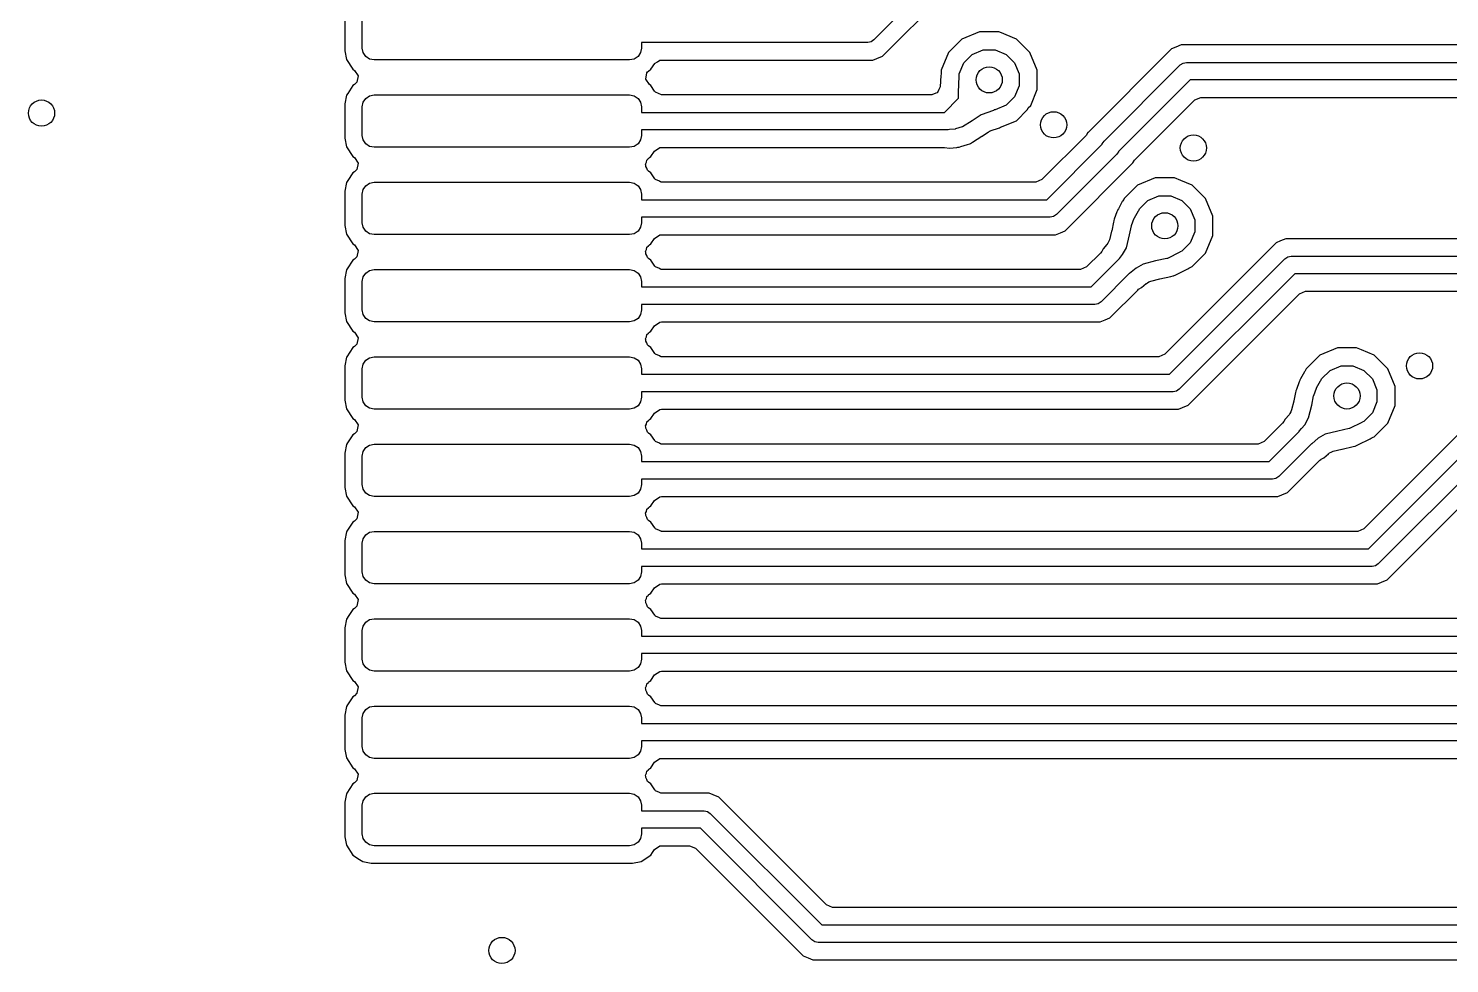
# Model space of a CAD drawing. Extents: x 114.9 to 199.6, y -137.1 to -76.7.
# Drawn here: x 184.69 to 192.83, y -119.5 to -114.15 of the extents above; entities that cross this region are included whole.
import ezdxf

# ---------------------------------------------------------------- set-up
doc = ezdxf.new("R2010")
doc.units = 0
doc.layers.add('BLACK', color=7, linetype='CONTINUOUS')

msp = doc.modelspace()

# ---------------------------------------------------------------- linework, layer by layer
at = {"layer": 'BLACK', "linetype": 'CONTINUOUS'}
for p, q in [((189.94071, -113.8), (189.529355, -114.211355)), ((189.579252, -114.303588), (189.967988, -113.914852)), ((186.4975, -114.07757), (186.4975, -114.27443)), ((186.598, -114.257818), (186.598, -114.094182)), ((189.494, -114.226), (188.198, -114.226)), ((188.198, -114.226), (188.198, -114.257818)), ((189.513134, -114.222194), (189.494, -114.226)), ((189.529355, -114.211355), (189.513134, -114.222194)), ((190.03394, -114.206444), (189.956444, -114.28394)), ((190.135198, -114.1645), (190.03394, -114.206444)), ((190.1352, -114.1645), (190.135198, -114.1645)), ((190.2448, -114.1645), (190.1352, -114.1645)), ((190.244801, -114.1645), (190.2448, -114.1645)), ((190.251297, -114.167191), (190.244801, -114.1645)), ((190.346058, -114.206443), (190.251297, -114.167191)), ((190.346059, -114.206444), (190.346058, -114.206443)), ((190.346061, -114.206445), (190.346059, -114.206444)), ((190.423555, -114.283939), (190.346061, -114.206445)), ((191.290062, -114.2395), (191.258432, -114.252603)), ((195.208525, -114.2395), (191.290062, -114.2395)), ((186.4975, -114.27443), (186.507287, -114.323635)), ((186.507287, -114.323635), (186.544568, -114.379431)), ((186.60319, -114.28391), (186.598, -114.257818)), ((186.61797, -114.30603), (186.60319, -114.28391)), ((186.64009, -114.32081), (186.61797, -114.30603)), ((186.666182, -114.326), (186.64009, -114.32081)), ((188.15591, -114.32081), (188.129818, -114.326)), ((188.17803, -114.30603), (188.15591, -114.32081)), ((188.19281, -114.28391), (188.17803, -114.30603)), ((188.198, -114.257818), (188.19281, -114.28391)), ((189.523936, -114.3265), (189.546848, -114.317009)), ((189.546848, -114.317009), (189.579252, -114.303588)), ((189.956444, -114.28394), (189.9145, -114.385198)), ((190.044493, -114.342775), (190.092775, -114.294493)), ((190.092775, -114.294493), (190.155859, -114.268363)), ((190.155859, -114.268363), (190.224141, -114.268363)), ((190.224141, -114.268363), (190.287225, -114.294493)), ((190.287225, -114.294493), (190.335507, -114.342775)), ((190.423555, -114.28394), (190.423555, -114.283939)), ((190.423557, -114.283942), (190.423555, -114.28394)), ((190.4655, -114.3852), (190.423557, -114.283942)), ((191.234744, -114.262415), (190.756592, -114.740566)), ((191.234746, -114.262414), (191.234744, -114.262415)), ((191.258432, -114.252603), (191.234746, -114.262414)), ((186.544568, -114.379431), (186.553289, -114.385258)), ((186.553289, -114.385258), (186.574125, -114.416441)), ((188.129818, -114.326), (186.666182, -114.326)), ((188.221875, -114.435561), (188.22919, -114.398778)), ((188.22919, -114.398778), (188.232646, -114.394209)), ((188.232646, -114.394209), (188.237057, -114.389035)), ((188.237057, -114.389035), (188.251431, -114.379431)), ((188.251431, -114.379431), (188.27384, -114.345893)), ((188.27384, -114.345893), (188.275703, -114.343709)), ((188.275703, -114.343709), (188.290042, -114.336387)), ((188.290042, -114.336387), (188.303431, -114.327441)), ((188.303431, -114.327441), (188.308549, -114.326937)), ((188.308549, -114.326937), (188.309104, -114.326654)), ((188.309104, -114.326654), (188.309645, -114.326829)), ((188.309645, -114.326829), (188.31299, -114.3265)), ((188.31299, -114.3265), (189.523934, -114.3265)), ((189.523934, -114.3265), (189.523936, -114.3265)), ((189.91441, -114.40372), (189.914148, -114.408037)), ((189.9145, -114.400755), (189.91441, -114.40372)), ((189.9145, -114.385198), (189.9145, -114.400755)), ((190.018363, -114.405859), (190.044493, -114.342775)), ((190.018363, -114.418332), (190.018363, -114.405859)), ((190.335507, -114.342775), (190.361637, -114.405859)), ((190.361637, -114.405859), (190.361637, -114.474141)), ((190.4655, -114.4948), (190.4655, -114.3852)), ((190.848826, -114.790464), (191.284645, -114.354645)), ((191.284645, -114.354645), (191.300866, -114.343806)), ((191.300866, -114.343806), (191.32, -114.34)), ((191.32, -114.34), (195.242349, -114.34)), ((186.544568, -114.472568), (186.514454, -114.517639)), ((186.553289, -114.466742), (186.544568, -114.472568)), ((186.566808, -114.453223), (186.553289, -114.466742)), ((186.574125, -114.416441), (186.566808, -114.453223)), ((188.24271, -114.466741), (188.221875, -114.435561)), ((188.25143, -114.472568), (188.24271, -114.466741)), ((188.251431, -114.472569), (188.25143, -114.472568)), ((188.272248, -114.503723), (188.251431, -114.472569)), ((189.909818, -114.479465), (189.901817, -114.495889)), ((189.909847, -114.478971), (189.909818, -114.479465)), ((189.9124, -114.415293), (189.909847, -114.478971)), ((189.914148, -114.408037), (189.9124, -114.415293)), ((190.014099, -114.512238), (190.017815, -114.419518)), ((190.017815, -114.419518), (190.018363, -114.418332)), ((190.361637, -114.474141), (190.335507, -114.537225)), ((191.34071, -114.44), (190.930555, -114.850154)), ((195.242497, -114.44), (191.34071, -114.44)), ((186.507287, -114.528365), (186.4975, -114.577567)), ((186.514454, -114.517639), (186.507287, -114.528365)), ((186.598, -114.594182), (186.60319, -114.56809)), ((186.60319, -114.56809), (186.61797, -114.54597)), ((186.61797, -114.54597), (186.64009, -114.53119)), ((186.64009, -114.53119), (186.666182, -114.526)), ((186.666182, -114.526), (188.129818, -114.526)), ((188.129818, -114.526), (188.15591, -114.53119)), ((188.15591, -114.53119), (188.17803, -114.54597)), ((188.17803, -114.54597), (188.19281, -114.56809)), ((188.19281, -114.56809), (188.198, -114.594182)), ((188.278342, -114.511148), (188.272248, -114.503723)), ((188.31299, -114.5255), (188.278342, -114.511148)), ((189.860908, -114.5255), (188.31299, -114.5255)), ((189.885097, -114.516043), (189.860908, -114.5255)), ((189.893396, -114.513181), (189.885097, -114.516043)), ((189.893625, -114.512709), (189.893396, -114.513181)), ((189.894141, -114.512508), (189.893625, -114.512709)), ((189.901817, -114.495889), (189.894141, -114.512508)), ((189.93329, -114.626), (190.014717, -114.544572)), ((190.014093, -114.512875), (190.014099, -114.512238)), ((190.014717, -114.544572), (190.014093, -114.512875)), ((190.335507, -114.537225), (190.287225, -114.585507)), ((190.427699, -114.586057), (190.4655, -114.4948)), ((191.022977, -114.899861), (191.367987, -114.554852)), ((191.367987, -114.554852), (191.402635, -114.5405)), ((191.402635, -114.5405), (195.209557, -114.5405)), ((186.4975, -114.577567), (186.4975, -114.577568)), ((186.4975, -114.577568), (186.4975, -114.57757)), ((186.4975, -114.57757), (186.4975, -114.77443)), ((186.598, -114.757818), (186.598, -114.594182)), ((188.198, -114.594182), (188.198, -114.626)), ((188.198, -114.626), (189.93329, -114.626)), ((190.143524, -114.639184), (190.091738, -114.673896)), ((190.143529, -114.639181), (190.143524, -114.639184)), ((190.214505, -114.614929), (190.143529, -114.639181)), ((190.218812, -114.611637), (190.214505, -114.614929)), ((190.224141, -114.611637), (190.218812, -114.611637)), ((190.287225, -114.585507), (190.224141, -114.611637)), ((190.346061, -114.673555), (190.409531, -114.610084)), ((190.409531, -114.610084), (190.413674, -114.600083)), ((190.413674, -114.600083), (190.427699, -114.586057)), ((189.954, -114.726), (188.198, -114.726)), ((188.198, -114.726), (188.198, -114.757818)), ((189.963386, -114.724132), (189.954, -114.726)), ((189.994929, -114.721489), (189.963386, -114.724132)), ((189.997361, -114.721022), (189.994929, -114.721489)), ((190.035023, -114.70955), (189.997361, -114.721022)), ((190.037904, -114.708223), (190.035023, -114.70955)), ((190.091514, -114.674042), (190.037904, -114.708223)), ((190.091738, -114.673896), (190.091514, -114.674042)), ((190.196288, -114.732641), (190.248617, -114.714762)), ((190.248617, -114.714762), (190.255622, -114.711016)), ((190.255622, -114.711016), (190.346058, -114.673557)), ((190.346058, -114.673557), (190.346059, -114.673555)), ((190.346059, -114.673555), (190.346061, -114.673555)), ((186.4975, -114.77443), (186.507287, -114.823635)), ((186.60319, -114.78391), (186.598, -114.757818)), ((186.61797, -114.80603), (186.60319, -114.78391)), ((186.64009, -114.82081), (186.61797, -114.80603)), ((188.17803, -114.80603), (188.15591, -114.82081)), ((188.19281, -114.78391), (188.17803, -114.80603)), ((188.198, -114.757818), (188.19281, -114.78391)), ((190.028102, -114.821944), (190.065764, -114.810472)), ((190.065764, -114.810472), (190.07916, -114.805374)), ((190.07916, -114.805374), (190.082041, -114.804047)), ((190.082041, -114.804047), (190.094622, -114.79718)), ((190.094622, -114.79718), (190.148232, -114.762999)), ((190.148232, -114.762999), (190.149121, -114.762426)), ((190.149121, -114.762426), (190.149345, -114.76228)), ((190.149345, -114.76228), (190.150479, -114.76153)), ((190.150479, -114.76153), (190.185413, -114.738113)), ((190.185413, -114.738113), (190.195808, -114.732818)), ((190.195808, -114.732818), (190.196288, -114.732641)), ((190.74538, -114.757888), (190.492121, -115.011148)), ((190.519399, -115.126), (190.837806, -114.807591)), ((190.756, -114.741997), (190.74538, -114.757888)), ((190.756592, -114.740566), (190.756, -114.741997)), ((190.837806, -114.807591), (190.837987, -114.806685)), ((190.837987, -114.806685), (190.848826, -114.790464)), ((186.507287, -114.823635), (186.544568, -114.879431)), ((186.544568, -114.879431), (186.553289, -114.885258)), ((186.553289, -114.885258), (186.574125, -114.916441)), ((186.666182, -114.826), (186.64009, -114.82081)), ((188.129818, -114.826), (186.666182, -114.826)), ((188.15591, -114.82081), (188.129818, -114.826)), ((188.22919, -114.898778), (188.23698, -114.890987)), ((188.23698, -114.890987), (188.238142, -114.888713)), ((188.238142, -114.888713), (188.239788, -114.888179)), ((188.239788, -114.888179), (188.242709, -114.885258)), ((188.242709, -114.885258), (188.251431, -114.879431)), ((188.251431, -114.879431), (188.272248, -114.848277)), ((188.272248, -114.848277), (188.303431, -114.827441)), ((188.303431, -114.827441), (188.31299, -114.8265)), ((188.31299, -114.8265), (189.928325, -114.8265)), ((189.928325, -114.8265), (189.933837, -114.826811)), ((189.933837, -114.826811), (189.962604, -114.830067)), ((189.962604, -114.830067), (189.962605, -114.830068)), ((189.962605, -114.830068), (189.962605, -114.830067)), ((189.962605, -114.830067), (189.962606, -114.830068)), ((189.962606, -114.830068), (190.003741, -114.82662)), ((190.003741, -114.82662), (190.010473, -114.825694)), ((190.010473, -114.825694), (190.014804, -114.825099)), ((190.014804, -114.825099), (190.014808, -114.825098)), ((190.014808, -114.825098), (190.014824, -114.825096)), ((190.014824, -114.825096), (190.017256, -114.824629)), ((190.017256, -114.824629), (190.028102, -114.821944)), ((190.919536, -114.867284), (190.575464, -115.211355)), ((190.930375, -114.851063), (190.919536, -114.867284)), ((190.930555, -114.850154), (190.930375, -114.851062)), ((190.930375, -114.851062), (190.930375, -114.851063)), ((186.544568, -114.972568), (186.515813, -115.015605)), ((186.553289, -114.966742), (186.544568, -114.972568)), ((186.566808, -114.953223), (186.553289, -114.966742)), ((186.574125, -114.916441), (186.566808, -114.953223)), ((188.221087, -114.922114), (188.226757, -114.911008)), ((188.223232, -114.928735), (188.221087, -114.922114)), ((188.221875, -114.935561), (188.223232, -114.928735)), ((188.228802, -114.945928), (188.221875, -114.935561)), ((188.226757, -114.911008), (188.22919, -114.898778)), ((188.232646, -114.957791), (188.228802, -114.945928)), ((188.237057, -114.962964), (188.232646, -114.957791)), ((188.251431, -114.972569), (188.237057, -114.962964)), ((188.27384, -115.006106), (188.251431, -114.972569)), ((190.625361, -115.303588), (191.011768, -114.91718)), ((191.011768, -114.91718), (191.012355, -114.915762)), ((191.012355, -114.915762), (191.022977, -114.899861)), ((186.507287, -115.028365), (186.4975, -115.077567)), ((186.515813, -115.015605), (186.507287, -115.028365)), ((186.60319, -115.06809), (186.61797, -115.04597)), ((186.61797, -115.04597), (186.64009, -115.03119)), ((186.64009, -115.03119), (186.666182, -115.026)), ((186.666182, -115.026), (188.129818, -115.026)), ((188.129818, -115.026), (188.15591, -115.03119)), ((188.15591, -115.03119), (188.17803, -115.04597)), ((188.17803, -115.04597), (188.19281, -115.06809)), ((188.275703, -115.008291), (188.27384, -115.006106)), ((188.278342, -115.011148), (188.275703, -115.008291)), ((188.300663, -115.020394), (188.278342, -115.011148)), ((188.309104, -115.025346), (188.300663, -115.020394)), ((188.311075, -115.024707), (188.309104, -115.025346)), ((188.31299, -115.0255), (188.311075, -115.024707)), ((190.457473, -115.0255), (188.31299, -115.0255)), ((190.492121, -115.011148), (190.457473, -115.0255)), ((191.040113, -115.041952), (190.962617, -115.119449)), ((191.040114, -115.041952), (191.040113, -115.041952)), ((191.141372, -115.000008), (191.040114, -115.041952)), ((191.141374, -115.000008), (191.141372, -115.000008)), ((191.250974, -115.000008), (191.141374, -115.000008)), ((191.250975, -115.000008), (191.250974, -115.000008)), ((191.288628, -115.015605), (191.250975, -115.000008)), ((191.352232, -115.041951), (191.288628, -115.015605)), ((191.352233, -115.041952), (191.352232, -115.041951)), ((191.352235, -115.041953), (191.352233, -115.041952)), ((191.429729, -115.119447), (191.352235, -115.041953)), ((186.4975, -115.077567), (186.4975, -115.077569)), ((186.4975, -115.077569), (186.4975, -115.07757)), ((186.4975, -115.07757), (186.4975, -115.27443)), ((186.598, -115.094182), (186.60319, -115.06809)), ((186.598, -115.257818), (186.598, -115.094182)), ((188.19281, -115.06809), (188.198, -115.094182)), ((188.198, -115.094182), (188.198, -115.126)), ((188.198, -115.126), (190.519399, -115.126)), ((190.952645, -115.137307), (190.929903, -115.177565)), ((190.95403, -115.135336), (190.952645, -115.137307)), ((190.960612, -115.124288), (190.95388, -115.135231)), ((190.95388, -115.135231), (190.95403, -115.135336)), ((190.962616, -115.11945), (190.960612, -115.124288)), ((190.962617, -115.119449), (190.962616, -115.11945)), ((191.050667, -115.178283), (191.098949, -115.130001)), ((191.098949, -115.130001), (191.162033, -115.103871)), ((191.162033, -115.103871), (191.230315, -115.103871)), ((191.230315, -115.103871), (191.293399, -115.130001)), ((191.293399, -115.130001), (191.341681, -115.178283)), ((191.429729, -115.119448), (191.429729, -115.119447)), ((191.429731, -115.11945), (191.429729, -115.119448)), ((191.471674, -115.220708), (191.429731, -115.11945)), ((190.575464, -115.211355), (190.559243, -115.222194)), ((190.921787, -115.1952), (190.90627, -115.237923)), ((190.925142, -115.187041), (190.921787, -115.1952)), ((190.925949, -115.18529), (190.925142, -115.187041)), ((190.929903, -115.177565), (190.925949, -115.18529)), ((191.021761, -115.229454), (191.0445, -115.1892)), ((191.0445, -115.1892), (191.046933, -115.187296)), ((191.046933, -115.187296), (191.050667, -115.178283)), ((191.341681, -115.178283), (191.367811, -115.241367)), ((186.4975, -115.27443), (186.507287, -115.323635)), ((186.60319, -115.28391), (186.598, -115.257818)), ((186.61797, -115.30603), (186.60319, -115.28391)), ((188.19281, -115.28391), (188.17803, -115.30603)), ((188.198, -115.257818), (188.19281, -115.28391)), ((190.540109, -115.226), (188.198, -115.226)), ((188.198, -115.226), (188.198, -115.257818)), ((190.559243, -115.222194), (190.540109, -115.226)), ((190.901481, -115.255085), (190.891769, -115.304024)), ((190.903339, -115.247288), (190.901481, -115.255085)), ((190.903806, -115.245613), (190.903339, -115.247288)), ((190.90627, -115.237923), (190.903806, -115.245613)), ((190.994515, -115.328271), (191.004961, -115.275631)), ((191.004961, -115.275631), (191.005433, -115.273938)), ((191.005433, -115.273938), (191.020952, -115.231209)), ((191.020952, -115.231209), (191.021761, -115.229454)), ((191.367811, -115.241367), (191.367811, -115.309649)), ((191.471674, -115.330308), (191.471674, -115.220708)), ((186.507287, -115.323635), (186.544568, -115.379431)), ((186.544568, -115.379431), (186.553289, -115.385258)), ((186.64009, -115.32081), (186.61797, -115.30603)), ((186.666182, -115.326), (186.64009, -115.32081)), ((188.129818, -115.326), (186.666182, -115.326)), ((188.15591, -115.32081), (188.129818, -115.326)), ((188.17803, -115.30603), (188.15591, -115.32081)), ((188.242709, -115.385258), (188.251431, -115.379431)), ((188.251431, -115.379431), (188.272248, -115.348277)), ((188.272248, -115.348277), (188.303431, -115.327441)), ((188.303431, -115.327441), (188.31299, -115.3265)), ((188.31299, -115.3265), (190.570043, -115.3265)), ((190.570043, -115.3265), (190.570045, -115.3265)), ((190.570045, -115.3265), (190.597564, -115.315101)), ((190.597564, -115.315101), (190.625361, -115.303588)), ((190.869584, -115.375514), (190.864121, -115.383315)), ((190.874192, -115.367345), (190.869584, -115.375514)), ((190.879052, -115.355151), (190.874192, -115.367345)), ((190.891244, -115.306365), (190.879052, -115.355151)), ((190.891769, -115.304024), (190.891244, -115.306365)), ((190.976343, -115.400993), (190.994515, -115.328271)), ((191.834746, -115.372414), (191.196012, -116.011148)), ((191.341681, -115.372733), (191.293399, -115.421015)), ((191.367811, -115.309649), (191.341681, -115.372733)), ((191.429731, -115.431566), (191.471674, -115.330308)), ((191.858432, -115.362603), (191.834746, -115.372414)), ((191.890062, -115.3495), (191.858432, -115.362603)), ((195.778525, -115.3495), (191.890062, -115.3495)), ((186.553289, -115.385258), (186.574125, -115.416441)), ((186.566808, -115.453223), (186.553289, -115.466742)), ((186.574125, -115.416441), (186.566808, -115.453223)), ((188.221087, -115.422114), (188.226757, -115.411008)), ((188.223232, -115.428735), (188.221087, -115.422114)), ((188.221875, -115.435561), (188.223232, -115.428735)), ((188.228802, -115.445928), (188.221875, -115.435561)), ((188.226757, -115.411008), (188.22919, -115.398778)), ((188.232646, -115.457791), (188.228802, -115.445928)), ((188.22919, -115.398778), (188.23698, -115.390987)), ((188.237057, -115.462964), (188.232646, -115.457791)), ((188.23698, -115.390987), (188.238142, -115.388713)), ((188.251431, -115.472569), (188.237057, -115.462964)), ((188.238142, -115.388713), (188.239788, -115.388179)), ((188.239788, -115.388179), (188.242709, -115.385258)), ((190.827082, -115.431758), (190.747693, -115.511148)), ((190.83468, -115.421936), (190.827082, -115.431758)), ((190.842632, -115.408403), (190.83468, -115.421936)), ((190.842633, -115.408401), (190.842632, -115.408403)), ((190.864121, -115.383315), (190.842633, -115.408401)), ((190.922755, -115.477037), (190.935629, -115.462007)), ((190.935629, -115.462007), (190.954062, -115.440489)), ((190.954062, -115.440489), (190.976343, -115.400993)), ((191.208521, -115.462969), (191.143435, -115.47716)), ((191.211253, -115.462007), (191.208521, -115.462969)), ((191.281584, -115.42691), (191.211253, -115.462007)), ((191.282806, -115.426205), (191.281584, -115.42691)), ((191.283559, -115.42509), (191.282806, -115.426205)), ((191.293399, -115.421015), (191.283559, -115.42509)), ((191.352232, -115.509065), (191.429731, -115.431566)), ((191.884644, -115.464645), (191.900865, -115.453806)), ((191.900865, -115.453806), (191.900866, -115.453806)), ((191.900866, -115.453806), (191.92, -115.45)), ((191.92, -115.45), (195.812349, -115.45)), ((186.507287, -115.528365), (186.4975, -115.577567)), ((186.511999, -115.521313), (186.507287, -115.528365)), ((186.544568, -115.472568), (186.511999, -115.521313)), ((186.553289, -115.466742), (186.544568, -115.472568)), ((186.60319, -115.56809), (186.61797, -115.54597)), ((186.61797, -115.54597), (186.64009, -115.53119)), ((186.64009, -115.53119), (186.666182, -115.526)), ((186.666182, -115.526), (188.129818, -115.526)), ((188.129818, -115.526), (188.15591, -115.53119)), ((188.15591, -115.53119), (188.17803, -115.54597)), ((188.17803, -115.54597), (188.19281, -115.56809)), ((188.27384, -115.506106), (188.251431, -115.472569)), ((188.275703, -115.508291), (188.27384, -115.506106)), ((188.278342, -115.511148), (188.275703, -115.508291)), ((188.300663, -115.520394), (188.278342, -115.511148)), ((188.309104, -115.525346), (188.300663, -115.520394)), ((188.311075, -115.524707), (188.309104, -115.525346)), ((188.31299, -115.5255), (188.311075, -115.524707)), ((190.713047, -115.5255), (188.31299, -115.5255)), ((190.747693, -115.511148), (190.713047, -115.5255)), ((190.774972, -115.626), (190.922062, -115.478909)), ((190.922062, -115.478909), (190.922755, -115.477037)), ((191.031609, -115.517326), (190.994644, -115.548939)), ((191.071441, -115.495018), (191.031609, -115.517326)), ((191.071444, -115.495017), (191.071441, -115.495018)), ((191.143435, -115.47716), (191.071444, -115.495017)), ((191.22329, -116.126), (191.884644, -115.464645)), ((191.25836, -115.556406), (191.328691, -115.521309)), ((191.328691, -115.521309), (191.334305, -115.518293)), ((191.334305, -115.518293), (191.335527, -115.517588)), ((191.335527, -115.517588), (191.335536, -115.517579)), ((191.335536, -115.517579), (191.335619, -115.517519)), ((191.335619, -115.517519), (191.337011, -115.516731)), ((191.337011, -115.516731), (191.337938, -115.516197)), ((191.337938, -115.516197), (191.337942, -115.516204)), ((191.337942, -115.516204), (191.346008, -115.511642)), ((191.346008, -115.511642), (191.352232, -115.509065)), ((186.4975, -115.577567), (186.4975, -115.577568)), ((186.4975, -115.577568), (186.4975, -115.57757)), ((186.4975, -115.57757), (186.4975, -115.77443)), ((186.598, -115.594182), (186.60319, -115.56809)), ((186.598, -115.757818), (186.598, -115.594182)), ((188.19281, -115.56809), (188.198, -115.594182)), ((188.198, -115.594182), (188.198, -115.626)), ((188.198, -115.626), (190.774972, -115.626)), ((190.992877, -115.549514), (190.831037, -115.711355)), ((190.994644, -115.548939), (190.992877, -115.549514)), ((191.063213, -115.629117), (191.08978, -115.606395)), ((191.08978, -115.606395), (191.091015, -115.605469)), ((191.091015, -115.605469), (191.091591, -115.605321)), ((191.091591, -115.605321), (191.096477, -115.601913)), ((191.096477, -115.601913), (191.104861, -115.597218)), ((191.104861, -115.597218), (191.117, -115.592413)), ((191.117, -115.592413), (191.166792, -115.580062)), ((191.166792, -115.580062), (191.167973, -115.579787)), ((191.167973, -115.579787), (191.230996, -115.566047)), ((191.230996, -115.566047), (191.243561, -115.56248)), ((191.243561, -115.56248), (191.246293, -115.561518)), ((191.246293, -115.561518), (191.25836, -115.556406)), ((191.940711, -115.55), (191.279355, -116.211355)), ((195.812497, -115.55), (191.940711, -115.55)), ((190.880934, -115.803588), (191.040654, -115.643866)), ((191.040654, -115.643866), (191.045888, -115.639326)), ((191.045888, -115.639326), (191.048483, -115.637378)), ((191.048483, -115.637378), (191.063213, -115.629117)), ((191.329252, -116.303588), (191.967987, -115.664851)), ((191.967987, -115.664851), (192.002635, -115.6505)), ((192.002635, -115.6505), (195.779557, -115.6505)), ((186.4975, -115.77443), (186.507287, -115.823635)), ((186.60319, -115.78391), (186.598, -115.757818)), ((186.61797, -115.80603), (186.60319, -115.78391)), ((188.19281, -115.78391), (188.17803, -115.80603)), ((188.198, -115.757818), (188.19281, -115.78391)), ((190.795682, -115.726), (188.198, -115.726)), ((188.198, -115.726), (188.198, -115.757818)), ((190.814816, -115.722194), (190.795682, -115.726)), ((190.831037, -115.711355), (190.814816, -115.722194)), ((186.507287, -115.823635), (186.544568, -115.879431)), ((186.64009, -115.82081), (186.61797, -115.80603)), ((186.666182, -115.826), (186.64009, -115.82081)), ((188.129818, -115.826), (186.666182, -115.826)), ((188.15591, -115.82081), (188.129818, -115.826)), ((188.17803, -115.80603), (188.15591, -115.82081)), ((188.251431, -115.879431), (188.272248, -115.848277)), ((188.272248, -115.848277), (188.303431, -115.827441)), ((188.303431, -115.827441), (188.31299, -115.8265)), ((188.31299, -115.8265), (190.825616, -115.8265)), ((190.825616, -115.8265), (190.825618, -115.8265)), ((190.825618, -115.8265), (190.853989, -115.814748)), ((190.853989, -115.814748), (190.880934, -115.803588)), ((186.544568, -115.879431), (186.553289, -115.885258)), ((186.553289, -115.885258), (186.574125, -115.916441)), ((186.574125, -115.916441), (186.566808, -115.953223)), ((188.221087, -115.922114), (188.226757, -115.911008)), ((188.223232, -115.928735), (188.221087, -115.922114)), ((188.221875, -115.935561), (188.223232, -115.928735)), ((188.228802, -115.945928), (188.221875, -115.935561)), ((188.226757, -115.911008), (188.22919, -115.898778)), ((188.232646, -115.957791), (188.228802, -115.945928)), ((188.22919, -115.898778), (188.23698, -115.890987)), ((188.23698, -115.890987), (188.238142, -115.888713)), ((188.238142, -115.888713), (188.239788, -115.888179)), ((188.239788, -115.888179), (188.242709, -115.885258)), ((188.242709, -115.885258), (188.251431, -115.879431)), ((186.507287, -116.028365), (186.4975, -116.077567)), ((186.509304, -116.025346), (186.507287, -116.028365)), ((186.544568, -115.972568), (186.509304, -116.025346)), ((186.553289, -115.966742), (186.544568, -115.972568)), ((186.566808, -115.953223), (186.553289, -115.966742)), ((186.61797, -116.04597), (186.64009, -116.03119)), ((186.64009, -116.03119), (186.666182, -116.026)), ((186.666182, -116.026), (188.129818, -116.026)), ((188.129818, -116.026), (188.15591, -116.03119)), ((188.15591, -116.03119), (188.17803, -116.04597)), ((188.237057, -115.962964), (188.232646, -115.957791)), ((188.251431, -115.972569), (188.237057, -115.962964)), ((188.27384, -116.006106), (188.251431, -115.972569)), ((188.275703, -116.008291), (188.27384, -116.006106)), ((188.278342, -116.011148), (188.275703, -116.008291)), ((188.300663, -116.020394), (188.278342, -116.011148)), ((188.309104, -116.025346), (188.300663, -116.020394)), ((188.311075, -116.024707), (188.309104, -116.025346)), ((188.31299, -116.0255), (188.311075, -116.024707)), ((191.161364, -116.0255), (188.31299, -116.0255)), ((191.196012, -116.011148), (191.161364, -116.0255)), ((192.083939, -116.016444), (192.006443, -116.093941)), ((192.08394, -116.016444), (192.083939, -116.016444)), ((192.185198, -115.9745), (192.08394, -116.016444)), ((192.1852, -115.9745), (192.185198, -115.9745)), ((192.2948, -115.9745), (192.1852, -115.9745)), ((192.294801, -115.9745), (192.2948, -115.9745)), ((192.322732, -115.98607), (192.294801, -115.9745)), ((192.396058, -116.016443), (192.322732, -115.98607)), ((192.396059, -116.016444), (192.396058, -116.016443)), ((192.396061, -116.016445), (192.396059, -116.016444)), ((192.473555, -116.093939), (192.396061, -116.016445)), ((186.4975, -116.077567), (186.4975, -116.077569)), ((186.4975, -116.077569), (186.4975, -116.07757)), ((186.4975, -116.07757), (186.4975, -116.27443)), ((186.598, -116.094182), (186.60319, -116.06809)), ((186.598, -116.257818), (186.598, -116.094182)), ((186.60319, -116.06809), (186.61797, -116.04597)), ((188.17803, -116.04597), (188.19281, -116.06809)), ((188.19281, -116.06809), (188.198, -116.094182)), ((188.198, -116.094182), (188.198, -116.126)), ((191.996471, -116.111799), (191.973729, -116.152057)), ((191.997856, -116.109828), (191.996471, -116.111799)), ((192.004438, -116.09878), (191.997706, -116.109723)), ((191.997706, -116.109723), (191.997856, -116.109828)), ((192.006442, -116.093942), (192.004438, -116.09878)), ((192.006443, -116.093941), (192.006442, -116.093942)), ((192.094493, -116.152775), (192.142775, -116.104493)), ((192.142775, -116.104493), (192.205859, -116.078363)), ((192.205859, -116.078363), (192.274141, -116.078363)), ((192.274141, -116.078363), (192.337225, -116.104493)), ((192.337225, -116.104493), (192.385507, -116.152775)), ((192.473555, -116.09394), (192.473555, -116.093939)), ((192.473557, -116.093942), (192.473555, -116.09394)), ((192.5155, -116.1952), (192.473557, -116.093942)), ((188.198, -116.126), (191.22329, -116.126)), ((191.965613, -116.169692), (191.950096, -116.212415)), ((191.968968, -116.161533), (191.965613, -116.169692)), ((191.969775, -116.159782), (191.968968, -116.161533)), ((191.973729, -116.152057), (191.969775, -116.159782)), ((192.065587, -116.203946), (192.088326, -116.163692)), ((192.088326, -116.163692), (192.090759, -116.161788)), ((192.090759, -116.161788), (192.094493, -116.152775)), ((192.385507, -116.152775), (192.411637, -116.215859)), ((192.5155, -116.3048), (192.5155, -116.1952)), ((186.4975, -116.27443), (186.507287, -116.323635)), ((186.60319, -116.28391), (186.598, -116.257818)), ((188.198, -116.257818), (188.19281, -116.28391)), ((191.244, -116.226), (188.198, -116.226)), ((188.198, -116.226), (188.198, -116.257818)), ((191.263134, -116.222194), (191.244, -116.226)), ((191.279355, -116.211355), (191.263134, -116.222194)), ((191.935595, -116.278516), (191.93507, -116.280857)), ((191.945307, -116.229577), (191.935595, -116.278516)), ((191.947165, -116.22178), (191.945307, -116.229577)), ((191.947632, -116.220105), (191.947165, -116.22178)), ((191.950096, -116.212415), (191.947632, -116.220105)), ((192.038341, -116.302763), (192.048787, -116.250123)), ((192.048787, -116.250123), (192.049259, -116.24843)), ((192.049259, -116.24843), (192.064778, -116.205701)), ((192.064778, -116.205701), (192.065587, -116.203946)), ((192.411637, -116.215859), (192.411637, -116.284141)), ((186.507287, -116.323635), (186.544568, -116.379431)), ((186.61797, -116.30603), (186.60319, -116.28391)), ((186.64009, -116.32081), (186.61797, -116.30603)), ((186.666182, -116.326), (186.64009, -116.32081)), ((188.129818, -116.326), (186.666182, -116.326)), ((188.15591, -116.32081), (188.129818, -116.326)), ((188.17803, -116.30603), (188.15591, -116.32081)), ((188.19281, -116.28391), (188.17803, -116.30603)), ((188.251431, -116.379431), (188.272248, -116.348277)), ((188.272248, -116.348277), (188.303431, -116.327441)), ((188.303431, -116.327441), (188.31299, -116.3265)), ((188.31299, -116.3265), (191.273934, -116.3265)), ((191.273934, -116.3265), (191.273936, -116.3265)), ((191.273936, -116.3265), (191.298215, -116.316443)), ((191.298215, -116.316443), (191.329252, -116.303588)), ((191.907947, -116.357807), (191.886459, -116.382893)), ((191.91341, -116.350006), (191.907947, -116.357807)), ((191.918018, -116.341837), (191.91341, -116.350006)), ((191.922878, -116.329643), (191.918018, -116.341837)), ((191.93507, -116.280857), (191.922878, -116.329643)), ((192.020169, -116.375485), (192.038341, -116.302763)), ((192.385507, -116.347225), (192.337225, -116.395507)), ((192.411637, -116.284141), (192.385507, -116.347225)), ((192.473557, -116.406058), (192.5155, -116.3048)), ((186.544568, -116.379431), (186.553289, -116.385258)), ((186.553289, -116.385258), (186.574125, -116.416441)), ((186.574125, -116.416441), (186.566808, -116.453223)), ((188.221087, -116.422114), (188.226757, -116.411008)), ((188.223232, -116.428735), (188.221087, -116.422114)), ((188.221875, -116.435561), (188.223232, -116.428735)), ((188.228802, -116.445928), (188.221875, -116.435561)), ((188.226757, -116.411008), (188.22919, -116.398778)), ((188.22919, -116.398778), (188.23698, -116.390987)), ((188.23698, -116.390987), (188.238142, -116.388713)), ((188.238142, -116.388713), (188.239788, -116.388179)), ((188.239788, -116.388179), (188.242709, -116.385258)), ((188.242709, -116.385258), (188.251431, -116.379431)), ((191.870908, -116.40625), (191.766011, -116.511148)), ((191.878506, -116.396428), (191.870908, -116.40625)), ((191.886458, -116.382895), (191.878506, -116.396428)), ((191.886459, -116.382893), (191.886458, -116.382895)), ((191.966581, -116.451529), (191.979455, -116.436499)), ((191.979455, -116.436499), (191.997888, -116.414981)), ((191.997888, -116.414981), (192.020169, -116.375485)), ((192.252347, -116.437461), (192.187261, -116.451652)), ((192.255079, -116.436499), (192.252347, -116.437461)), ((192.32541, -116.401402), (192.255079, -116.436499)), ((192.326632, -116.400697), (192.32541, -116.401402)), ((192.327385, -116.399582), (192.326632, -116.400697)), ((192.337225, -116.395507), (192.327385, -116.399582)), ((192.924747, -116.422413), (192.336012, -117.011148)), ((192.396058, -116.483557), (192.473557, -116.406058)), ((186.513199, -116.519517), (186.507287, -116.528365)), ((186.544568, -116.472568), (186.513199, -116.519517)), ((186.553289, -116.466742), (186.544568, -116.472568)), ((186.566808, -116.453223), (186.553289, -116.466742)), ((188.232646, -116.457791), (188.228802, -116.445928)), ((188.237057, -116.462964), (188.232646, -116.457791)), ((188.251431, -116.472569), (188.237057, -116.462964)), ((188.27384, -116.506106), (188.251431, -116.472569)), ((188.275703, -116.508291), (188.27384, -116.506106)), ((188.278342, -116.511148), (188.275703, -116.508291)), ((188.300663, -116.520394), (188.278342, -116.511148)), ((188.309104, -116.525346), (188.300663, -116.520394)), ((191.766011, -116.511148), (191.731364, -116.5255)), ((191.79329, -116.626), (191.965888, -116.453401)), ((191.965888, -116.453401), (191.966581, -116.451529)), ((192.075435, -116.491818), (192.03847, -116.523431)), ((192.115267, -116.46951), (192.075435, -116.491818)), ((192.11527, -116.469509), (192.115267, -116.46951)), ((192.187261, -116.451652), (192.11527, -116.469509)), ((192.302186, -116.530898), (192.372517, -116.495801)), ((192.36329, -117.126), (192.974645, -116.514644)), ((192.372517, -116.495801), (192.378131, -116.492785)), ((192.378131, -116.492785), (192.379353, -116.49208)), ((192.379353, -116.49208), (192.379362, -116.492071)), ((192.379362, -116.492071), (192.379445, -116.492011)), ((192.379445, -116.492011), (192.380837, -116.491223)), ((192.380837, -116.491223), (192.381764, -116.490689)), ((192.381764, -116.490689), (192.381768, -116.490696)), ((192.381768, -116.490696), (192.389834, -116.486134)), ((192.389834, -116.486134), (192.396058, -116.483557)), ((186.507287, -116.528365), (186.4975, -116.577567)), ((186.4975, -116.577567), (186.4975, -116.577569)), ((186.4975, -116.577569), (186.4975, -116.57757)), ((186.4975, -116.57757), (186.4975, -116.77443)), ((186.598, -116.594182), (186.60319, -116.56809)), ((186.598, -116.757818), (186.598, -116.594182)), ((186.60319, -116.56809), (186.61797, -116.54597)), ((186.61797, -116.54597), (186.64009, -116.53119)), ((186.64009, -116.53119), (186.666182, -116.526)), ((186.666182, -116.526), (188.129818, -116.526)), ((188.129818, -116.526), (188.15591, -116.53119)), ((188.15591, -116.53119), (188.17803, -116.54597)), ((188.17803, -116.54597), (188.19281, -116.56809)), ((188.19281, -116.56809), (188.198, -116.594182)), ((188.198, -116.594182), (188.198, -116.626)), ((188.311075, -116.524707), (188.309104, -116.525346)), ((188.31299, -116.5255), (188.311075, -116.524707)), ((191.731364, -116.5255), (188.31299, -116.5255)), ((192.036703, -116.524006), (191.849355, -116.711355)), ((192.03847, -116.523431), (192.036703, -116.524006)), ((192.092311, -116.611869), (192.107039, -116.603609)), ((192.107039, -116.603609), (192.133606, -116.580887)), ((192.133606, -116.580887), (192.134841, -116.579961)), ((192.134841, -116.579961), (192.135417, -116.579813)), ((192.135417, -116.579813), (192.140303, -116.576405)), ((192.140303, -116.576405), (192.148687, -116.57171)), ((192.148687, -116.57171), (192.160826, -116.566905)), ((192.160826, -116.566905), (192.210618, -116.554554)), ((192.210618, -116.554554), (192.211799, -116.554279)), ((192.211799, -116.554279), (192.274822, -116.540539)), ((192.274822, -116.540539), (192.287387, -116.536972)), ((192.287387, -116.536972), (192.290119, -116.53601)), ((192.290119, -116.53601), (192.302186, -116.530898)), ((193.030711, -116.6), (192.419355, -117.211355)), ((188.198, -116.626), (191.79329, -116.626)), ((191.899252, -116.803588), (192.08448, -116.618358)), ((192.08448, -116.618358), (192.089714, -116.613818)), ((192.089714, -116.613818), (192.092311, -116.611869)), ((186.60319, -116.78391), (186.598, -116.757818)), ((188.198, -116.757818), (188.19281, -116.78391)), ((191.814, -116.726), (188.198, -116.726)), ((188.198, -116.726), (188.198, -116.757818)), ((191.833134, -116.722194), (191.814, -116.726)), ((191.849355, -116.711355), (191.833134, -116.722194)), ((192.469252, -117.303588), (193.057987, -116.714851)), ((186.4975, -116.77443), (186.507287, -116.823635)), ((186.507287, -116.823635), (186.544568, -116.879431)), ((186.61797, -116.80603), (186.60319, -116.78391)), ((186.64009, -116.82081), (186.61797, -116.80603)), ((186.666182, -116.826), (186.64009, -116.82081)), ((188.129818, -116.826), (186.666182, -116.826)), ((188.15591, -116.82081), (188.129818, -116.826)), ((188.17803, -116.80603), (188.15591, -116.82081)), ((188.19281, -116.78391), (188.17803, -116.80603)), ((188.251431, -116.879431), (188.272248, -116.848277)), ((188.272248, -116.848277), (188.303431, -116.827441)), ((188.303431, -116.827441), (188.31299, -116.8265)), ((188.31299, -116.8265), (191.843934, -116.8265)), ((191.843934, -116.8265), (191.843936, -116.8265)), ((191.843936, -116.8265), (191.866848, -116.817009)), ((191.866848, -116.817009), (191.899252, -116.803588)), ((186.544568, -116.879431), (186.553289, -116.885258)), ((186.553289, -116.885258), (186.574125, -116.916441)), ((186.574125, -116.916441), (186.566808, -116.953223)), ((188.221087, -116.922114), (188.226757, -116.911008)), ((188.223232, -116.928735), (188.221087, -116.922114)), ((188.221875, -116.935561), (188.223232, -116.928735)), ((188.226757, -116.911008), (188.22919, -116.898778)), ((188.22919, -116.898778), (188.23698, -116.890987)), ((188.23698, -116.890987), (188.238142, -116.888713)), ((188.238142, -116.888713), (188.239788, -116.888179)), ((188.239788, -116.888179), (188.242709, -116.885258)), ((188.242709, -116.885258), (188.251431, -116.879431)), ((186.544568, -116.972568), (186.510228, -117.023964)), ((186.553289, -116.966742), (186.544568, -116.972568)), ((186.566808, -116.953223), (186.553289, -116.966742)), ((188.228802, -116.945928), (188.221875, -116.935561)), ((188.232646, -116.957791), (188.228802, -116.945928)), ((188.237057, -116.962964), (188.232646, -116.957791)), ((188.251431, -116.972569), (188.237057, -116.962964)), ((188.27384, -117.006106), (188.251431, -116.972569)), ((188.275703, -117.008291), (188.27384, -117.006106)), ((188.278342, -117.011148), (188.275703, -117.008291)), ((188.300663, -117.020394), (188.278342, -117.011148)), ((192.336012, -117.011148), (192.301364, -117.0255)), ((186.507287, -117.028365), (186.4975, -117.077567)), ((186.4975, -117.077567), (186.4975, -117.077569)), ((186.4975, -117.077569), (186.4975, -117.07757)), ((186.4975, -117.07757), (186.4975, -117.27443)), ((186.510228, -117.023964), (186.507287, -117.028365)), ((186.598, -117.094182), (186.60319, -117.06809)), ((186.60319, -117.06809), (186.61797, -117.04597)), ((186.61797, -117.04597), (186.64009, -117.03119)), ((186.64009, -117.03119), (186.666182, -117.026)), ((186.666182, -117.026), (188.129818, -117.026)), ((188.129818, -117.026), (188.15591, -117.03119)), ((188.15591, -117.03119), (188.17803, -117.04597)), ((188.17803, -117.04597), (188.19281, -117.06809)), ((188.19281, -117.06809), (188.198, -117.094182)), ((188.309104, -117.025346), (188.300663, -117.020394)), ((188.311075, -117.024707), (188.309104, -117.025346)), ((188.31299, -117.0255), (188.311075, -117.024707)), ((192.301364, -117.0255), (188.31299, -117.0255)), ((186.598, -117.257818), (186.598, -117.094182)), ((188.198, -117.094182), (188.198, -117.126)), ((188.198, -117.126), (192.36329, -117.126)), ((192.384, -117.226), (188.198, -117.226)), ((188.198, -117.226), (188.198, -117.257818)), ((192.403134, -117.222194), (192.384, -117.226)), ((192.419355, -117.211355), (192.403134, -117.222194)), ((186.4975, -117.27443), (186.507287, -117.323635)), ((186.507287, -117.323635), (186.544568, -117.379431)), ((186.60319, -117.28391), (186.598, -117.257818)), ((186.61797, -117.30603), (186.60319, -117.28391)), ((186.64009, -117.32081), (186.61797, -117.30603)), ((186.666182, -117.326), (186.64009, -117.32081)), ((188.129818, -117.326), (186.666182, -117.326)), ((188.15591, -117.32081), (188.129818, -117.326)), ((188.17803, -117.30603), (188.15591, -117.32081)), ((188.19281, -117.28391), (188.17803, -117.30603)), ((188.198, -117.257818), (188.19281, -117.28391)), ((188.272248, -117.348277), (188.303431, -117.327441)), ((188.303431, -117.327441), (188.31299, -117.3265)), ((188.31299, -117.3265), (192.413934, -117.3265)), ((192.413934, -117.3265), (192.413936, -117.3265)), ((192.413936, -117.3265), (192.436848, -117.317009)), ((192.436848, -117.317009), (192.469252, -117.303588)), ((186.544568, -117.379431), (186.553289, -117.385258)), ((186.553289, -117.385258), (186.574125, -117.416441)), ((186.574125, -117.416441), (186.566808, -117.453223)), ((188.221087, -117.422114), (188.226757, -117.411008)), ((188.226757, -117.411008), (188.22919, -117.398778)), ((188.22919, -117.398778), (188.23698, -117.390987)), ((188.23698, -117.390987), (188.238142, -117.388713)), ((188.238142, -117.388713), (188.239788, -117.388179)), ((188.239788, -117.388179), (188.242709, -117.385258)), ((188.242709, -117.385258), (188.251431, -117.379431)), ((188.251431, -117.379431), (188.272248, -117.348277)), ((186.544568, -117.472568), (186.5207, -117.508291)), ((186.553289, -117.466742), (186.544568, -117.472568)), ((186.566808, -117.453223), (186.553289, -117.466742)), ((188.223232, -117.428735), (188.221087, -117.422114)), ((188.221875, -117.435561), (188.223232, -117.428735)), ((188.228802, -117.445928), (188.221875, -117.435561)), ((188.232646, -117.457791), (188.228802, -117.445928)), ((188.237057, -117.462964), (188.232646, -117.457791)), ((188.251431, -117.472569), (188.237057, -117.462964)), ((188.27384, -117.506106), (188.251431, -117.472569)), ((186.507287, -117.528365), (186.4975, -117.577567)), ((186.4975, -117.577567), (186.4975, -117.577569)), ((186.4975, -117.577569), (186.4975, -117.57757)), ((186.4975, -117.57757), (186.4975, -117.77443)), ((186.5207, -117.508291), (186.507287, -117.528365)), ((186.598, -117.594182), (186.60319, -117.56809)), ((186.60319, -117.56809), (186.61797, -117.54597)), ((186.61797, -117.54597), (186.64009, -117.53119)), ((186.64009, -117.53119), (186.666182, -117.526)), ((186.666182, -117.526), (188.129818, -117.526)), ((188.129818, -117.526), (188.15591, -117.53119)), ((188.15591, -117.53119), (188.17803, -117.54597)), ((188.17803, -117.54597), (188.19281, -117.56809)), ((188.19281, -117.56809), (188.198, -117.594182)), ((188.275703, -117.508291), (188.27384, -117.506106)), ((188.278342, -117.511148), (188.275703, -117.508291)), ((188.300663, -117.520394), (188.278342, -117.511148)), ((188.309104, -117.525346), (188.300663, -117.520394)), ((188.311075, -117.524707), (188.309104, -117.525346)), ((188.31299, -117.5255), (188.311075, -117.524707)), ((194.341364, -117.5255), (188.31299, -117.5255)), ((186.598, -117.757818), (186.598, -117.594182)), ((188.198, -117.594182), (188.198, -117.626)), ((188.198, -117.626), (194.40329, -117.626)), ((194.424, -117.726), (188.198, -117.726)), ((188.198, -117.726), (188.198, -117.757818)), ((186.4975, -117.77443), (186.507287, -117.823635)), ((186.507287, -117.823635), (186.544568, -117.879431)), ((186.60319, -117.78391), (186.598, -117.757818)), ((186.61797, -117.80603), (186.60319, -117.78391)), ((186.64009, -117.82081), (186.61797, -117.80603)), ((186.666182, -117.826), (186.64009, -117.82081)), ((188.129818, -117.826), (186.666182, -117.826)), ((188.15591, -117.82081), (188.129818, -117.826)), ((188.17803, -117.80603), (188.15591, -117.82081)), ((188.19281, -117.78391), (188.17803, -117.80603)), ((188.198, -117.757818), (188.19281, -117.78391)), ((186.544568, -117.879431), (186.553289, -117.885258)), ((186.553289, -117.885258), (186.574125, -117.916441)), ((188.226757, -117.911008), (188.22919, -117.898778)), ((188.22919, -117.898778), (188.23698, -117.890987)), ((188.23698, -117.890987), (188.238142, -117.888713)), ((188.238142, -117.888713), (188.239788, -117.888179)), ((188.239788, -117.888179), (188.242709, -117.885258)), ((188.242709, -117.885258), (188.251431, -117.879431)), ((188.251431, -117.879431), (188.272248, -117.848277)), ((188.272248, -117.848277), (188.303431, -117.827441)), ((188.303431, -117.827441), (188.31299, -117.8265)), ((188.31299, -117.8265), (194.453934, -117.8265)), ((186.544568, -117.972568), (186.51286, -118.020024)), ((186.553289, -117.966742), (186.544568, -117.972568)), ((186.566808, -117.953223), (186.553289, -117.966742)), ((186.574125, -117.916441), (186.566808, -117.953223)), ((188.221087, -117.922114), (188.226757, -117.911008)), ((188.223232, -117.928735), (188.221087, -117.922114)), ((188.221875, -117.935561), (188.223232, -117.928735)), ((188.228802, -117.945928), (188.221875, -117.935561)), ((188.232646, -117.957791), (188.228802, -117.945928)), ((188.237057, -117.962964), (188.232646, -117.957791)), ((188.251431, -117.972569), (188.237057, -117.962964)), ((188.27384, -118.006106), (188.251431, -117.972569)), ((186.507287, -118.028365), (186.4975, -118.077567)), ((186.51286, -118.020024), (186.507287, -118.028365)), ((186.598, -118.094182), (186.60319, -118.06809)), ((186.60319, -118.06809), (186.61797, -118.04597)), ((186.61797, -118.04597), (186.64009, -118.03119)), ((186.64009, -118.03119), (186.666182, -118.026)), ((186.666182, -118.026), (188.129818, -118.026)), ((188.129818, -118.026), (188.15591, -118.03119)), ((188.15591, -118.03119), (188.17803, -118.04597)), ((188.17803, -118.04597), (188.19281, -118.06809)), ((188.19281, -118.06809), (188.198, -118.094182)), ((188.275703, -118.008291), (188.27384, -118.006106)), ((188.278342, -118.011148), (188.275703, -118.008291)), ((188.300663, -118.020394), (188.278342, -118.011148)), ((188.309104, -118.025346), (188.300663, -118.020394)), ((188.311075, -118.024707), (188.309104, -118.025346)), ((188.31299, -118.0255), (188.311075, -118.024707)), ((197.419975, -118.0255), (188.31299, -118.0255)), ((186.4975, -118.077567), (186.4975, -118.077569)), ((186.4975, -118.077569), (186.4975, -118.07757)), ((186.4975, -118.07757), (186.4975, -118.27443)), ((186.598, -118.257818), (186.598, -118.094182)), ((188.198, -118.094182), (188.198, -118.126)), ((188.198, -118.126), (197.452933, -118.126)), ((197.45265, -118.226), (188.198, -118.226)), ((188.198, -118.226), (188.198, -118.257818)), ((186.4975, -118.27443), (186.507287, -118.323635)), ((186.60319, -118.28391), (186.598, -118.257818)), ((186.61797, -118.30603), (186.60319, -118.28391)), ((186.64009, -118.32081), (186.61797, -118.30603)), ((188.17803, -118.30603), (188.15591, -118.32081)), ((188.19281, -118.28391), (188.17803, -118.30603)), ((188.198, -118.257818), (188.19281, -118.28391)), ((186.507287, -118.323635), (186.544568, -118.379431)), ((186.544568, -118.379431), (186.553289, -118.385258)), ((186.553289, -118.385258), (186.574125, -118.416441)), ((186.666182, -118.326), (186.64009, -118.32081)), ((188.129818, -118.326), (186.666182, -118.326)), ((188.15591, -118.32081), (188.129818, -118.326)), ((188.22919, -118.398778), (188.23698, -118.390987)), ((188.23698, -118.390987), (188.238142, -118.388713)), ((188.238142, -118.388713), (188.239788, -118.388179)), ((188.239788, -118.388179), (188.242709, -118.385258)), ((188.242709, -118.385258), (188.251431, -118.379431)), ((188.251431, -118.379431), (188.272248, -118.348277)), ((188.272248, -118.348277), (188.303431, -118.327441)), ((188.303431, -118.327441), (188.31299, -118.3265)), ((188.31299, -118.3265), (197.419953, -118.3265)), ((186.544568, -118.472568), (186.509304, -118.525346)), ((186.553289, -118.466742), (186.544568, -118.472568)), ((186.566808, -118.453223), (186.553289, -118.466742)), ((186.574125, -118.416441), (186.566808, -118.453223)), ((188.221087, -118.422114), (188.226757, -118.411008)), ((188.223232, -118.428735), (188.221087, -118.422114)), ((188.221875, -118.435561), (188.223232, -118.428735)), ((188.228802, -118.445928), (188.221875, -118.435561)), ((188.226757, -118.411008), (188.22919, -118.398778)), ((188.232646, -118.457791), (188.228802, -118.445928)), ((188.237057, -118.462964), (188.232646, -118.457791)), ((188.251431, -118.472569), (188.237057, -118.462964)), ((188.27384, -118.506106), (188.251431, -118.472569)), ((186.507287, -118.528365), (186.4975, -118.577567)), ((186.509304, -118.525346), (186.507287, -118.528365)), ((186.60319, -118.56809), (186.61797, -118.54597)), ((186.61797, -118.54597), (186.64009, -118.53119)), ((186.64009, -118.53119), (186.666182, -118.526)), ((186.666182, -118.526), (188.129818, -118.526)), ((188.129818, -118.526), (188.15591, -118.53119)), ((188.15591, -118.53119), (188.17803, -118.54597)), ((188.17803, -118.54597), (188.19281, -118.56809)), ((188.275703, -118.508291), (188.27384, -118.506106)), ((188.278342, -118.511148), (188.275703, -118.508291)), ((188.300663, -118.520394), (188.278342, -118.511148)), ((188.309104, -118.525346), (188.300663, -118.520394)), ((188.311075, -118.524707), (188.309104, -118.525346)), ((188.31299, -118.5255), (188.311075, -118.524707)), ((188.585936, -118.5255), (188.31299, -118.5255)), ((188.608848, -118.53499), (188.585936, -118.5255)), ((188.641252, -118.548412), (188.608848, -118.53499)), ((188.641254, -118.548413), (188.641252, -118.548412)), ((189.257987, -119.165148), (188.641254, -118.548413)), ((186.4975, -118.577567), (186.4975, -118.577569)), ((186.4975, -118.577569), (186.4975, -118.57757)), ((186.4975, -118.57757), (186.4975, -118.77443)), ((186.598, -118.594182), (186.60319, -118.56809)), ((186.598, -118.757818), (186.598, -118.594182)), ((188.19281, -118.56809), (188.198, -118.594182)), ((188.198, -118.594182), (188.198, -118.626)), ((188.198, -118.626), (188.556, -118.626)), ((188.556, -118.626), (188.575134, -118.629806)), ((188.575134, -118.629806), (188.591355, -118.640645)), ((188.591355, -118.640645), (189.230711, -119.28)), ((186.4975, -118.77443), (186.507287, -118.823635)), ((186.60319, -118.78391), (186.598, -118.757818)), ((186.61797, -118.80603), (186.60319, -118.78391)), ((188.19281, -118.78391), (188.17803, -118.80603)), ((188.198, -118.757818), (188.19281, -118.78391)), ((188.53529, -118.726), (188.198, -118.726)), ((188.198, -118.726), (188.198, -118.757818)), ((189.174645, -119.365356), (188.53529, -118.726)), ((186.507287, -118.823635), (186.544568, -118.879431)), ((186.544568, -118.879431), (186.581683, -118.90423)), ((186.64009, -118.82081), (186.61797, -118.80603)), ((186.666182, -118.826), (186.64009, -118.82081)), ((188.129818, -118.826), (186.666182, -118.826)), ((188.15591, -118.82081), (188.129818, -118.826)), ((188.17803, -118.80603), (188.15591, -118.82081)), ((188.195635, -118.916713), (188.251431, -118.879431)), ((188.251431, -118.879431), (188.260941, -118.865198)), ((188.260941, -118.865198), (188.272248, -118.848277)), ((188.272248, -118.848277), (188.303431, -118.827441)), ((188.303431, -118.827441), (188.31299, -118.8265)), ((188.31299, -118.8265), (188.473364, -118.8265)), ((188.473364, -118.8265), (188.508012, -118.840852)), ((188.508012, -118.840852), (189.124749, -119.457588)), ((186.581683, -118.90423), (186.600365, -118.916713)), ((186.600365, -118.916713), (186.600367, -118.916714)), ((186.600367, -118.916714), (186.629832, -118.922574)), ((186.629832, -118.922574), (186.649567, -118.9265)), ((186.649567, -118.9265), (188.146432, -118.926499)), ((188.146432, -118.926499), (188.195635, -118.916713)), ((189.292635, -119.1795), (189.257987, -119.165148)), ((196.698525, -119.1795), (189.292635, -119.1795)), ((189.230711, -119.28), (196.732349, -119.28)), ((189.190866, -119.376194), (189.174645, -119.365356)), ((189.21, -119.38), (189.190866, -119.376194)), ((196.732497, -119.38), (189.21, -119.38)), ((189.124749, -119.457588), (189.152406, -119.469043)), ((189.152406, -119.469043), (189.180064, -119.4805)), ((189.180064, -119.4805), (196.699557, -119.4805))]:
    msp.add_line(p, q, dxfattribs=at)
at = {"layer": 'BLACK'}
for centre in [(190.19, -114.44), (184.76, -114.63), (190.559181, -114.697308), (191.36, -114.83), (191.196174, -115.275508), (192.65581, -116.077941), (192.24, -116.25), (187.398, -119.426)]:
    msp.add_circle(centre, 0.075, dxfattribs=at)
at = {"layer": 'WHITE'}
for centre in [(190.19, -114.44), (184.76, -114.63), (190.559181, -114.697308), (191.36, -114.83), (191.196174, -115.275508), (192.65581, -116.077941), (192.24, -116.25), (187.398, -119.426)]:
    msp.add_circle(centre, 0.075, dxfattribs=at)

doc.saveas('drawing.dxf')
